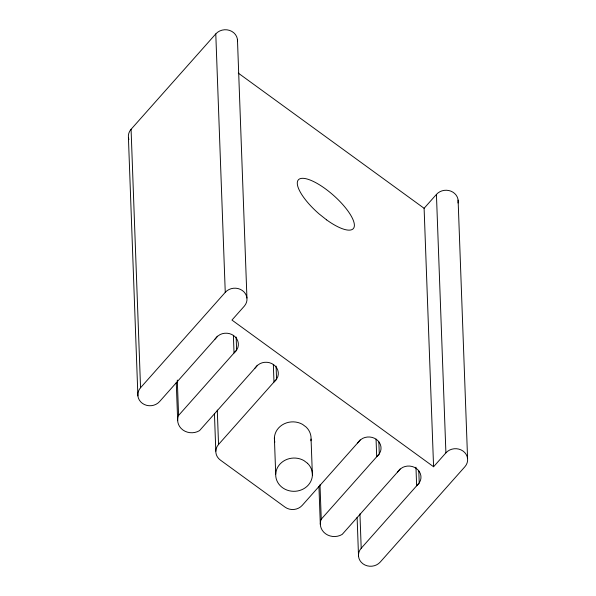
<?xml version="1.0" encoding="UTF-8"?>
<svg xmlns="http://www.w3.org/2000/svg" width="596" height="596" viewBox="0 0 596 596"><rect width="100%" height="100%" fill="white"/><g stroke="black" fill="none" stroke-linecap="round" stroke-linejoin="round"><path stroke-width="0.89" d="M215.014 339.139L217.19 336.509L220.11 334.542A12.441 11.279 -2.1 0 1 233.766 335.652A12.441 11.279 -2.1 0 1 237.901 347.49L236.411 350.485L234.034 352.981L233.386 335.317M254.961 368.201L257.137 365.564L260.057 363.605A12.441 11.279 -2.1 0 1 273.713 364.715A12.441 11.279 -2.1 0 1 277.848 376.545L276.358 379.548L273.981 382.036L273.333 364.372M357.675 442.925L359.857 440.288L362.77 438.321A12.441 11.279 -2.1 0 1 376.426 439.431A12.441 11.279 -2.1 0 1 380.561 451.269L379.071 454.271L376.702 456.76L376.054 439.096M397.621 471.98L399.797 469.343L402.717 467.383A12.441 11.279 -2.1 0 1 416.373 468.493A12.441 11.279 -2.1 0 1 420.508 480.324L419.018 483.326L416.641 485.815L415.963 467.227M128.9 139.591A12.24 11.093 -2.1 0 1 131.075 129.302L215.782 33.905A12.24 11.093 -2.1 0 1 229.527 30.389A12.24 11.093 -2.1 0 1 237.521 41.035M217.6 336.233L159.572 401.585A12.24 11.093 -2.1 0 1 142.362 403.336A12.24 11.093 -2.1 0 1 140.552 387.743L225.258 292.353A12.24 11.093 -2.1 0 1 242.468 290.595A12.24 11.093 -2.1 0 1 244.278 306.188L231.956 320.067L433.583 466.743L445.905 452.863A12.24 11.093 -2.1 0 1 463.114 451.112A12.24 11.093 -2.1 0 1 464.925 466.698L380.218 562.095A12.24 11.093 -2.1 0 1 363.009 563.846A12.24 11.093 -2.1 0 1 361.198 548.26L359.939 513.856M257.546 365.288L199.518 430.64A14.148 12.829 -2.1 0 1 182.89 429.969A14.148 12.829 -2.1 0 1 178.591 415.419L236.619 350.068L236.143 337.053M433.583 466.743L424.106 208.295L436.428 194.415A12.24 11.093 -2.1 0 1 450.919 191.167A12.24 11.093 -2.1 0 1 458.026 202.99M360.26 440.012L302.232 505.363A12.24 11.093 -2.1 0 1 285.022 507.114L220.349 460.067A12.24 11.093 -2.1 0 1 218.538 444.474L276.566 379.13L276.09 366.115M400.207 469.074L342.178 534.418A14.148 12.829 -2.1 0 1 325.558 533.748A14.148 12.829 -2.1 0 1 321.251 519.198L379.28 453.854L378.84 441.763M361.198 548.26L419.226 482.909L418.787 470.825M238.281 73.114L424.106 208.295M458.108 200.1L467.584 458.54M436.428 194.415L445.905 452.863M357.108 517.373L358.539 556.418M319.992 484.801L321.251 519.198M318.927 486.358L320.328 524.473M311.067 439.051L312.393 475.228M274.384 437.941L275.71 474.125M237.461 39.582L246.938 298.03M215.782 33.905L225.258 292.353M217.279 410.078L218.538 444.474M214.448 413.997L215.812 451.187M177.295 380.092L178.591 415.419M176.267 382.58L177.668 420.694M131.075 129.302L140.552 387.743M128.416 137.46L137.892 395.9M310.889 440.779A18.357 16.636 -2.1 0 0 306.217 427.123L302.537 424.367A18.357 16.636 -2.1 0 0 282.154 424.963A18.357 16.636 -2.1 0 0 274.823 442.269M307.551 463.308L303.871 460.552A18.357 16.636 -2.1 0 0 275.851 472.68A18.357 16.636 -2.1 0 0 299.632 490.493A18.357 16.636 -2.1 0 0 307.551 463.308M326.586 219.864L319.18 213.986A36.714 11.726 41.6 0 1 303.498 178.346A36.714 11.726 41.6 0 1 351.372 216.326A36.714 11.726 41.6 0 1 326.586 219.864"/></g></svg>
